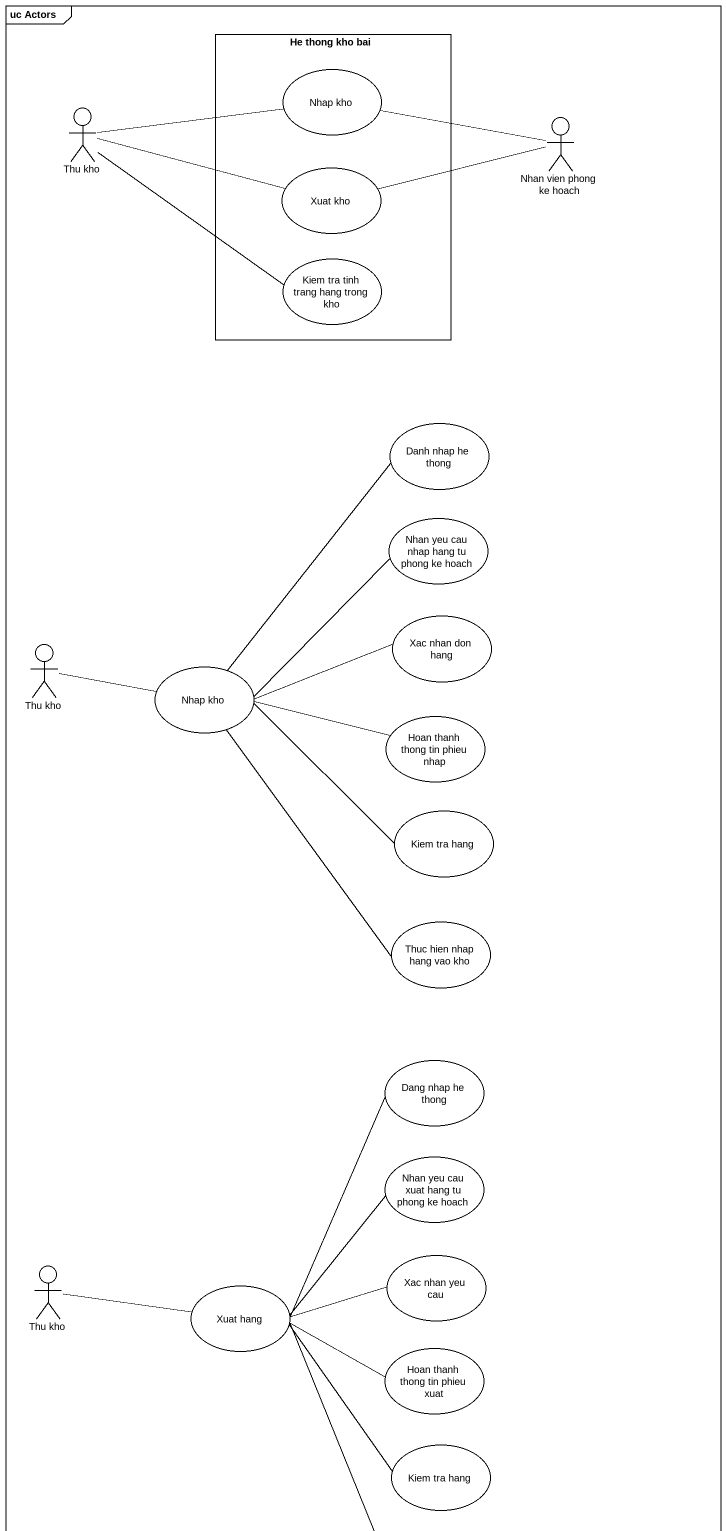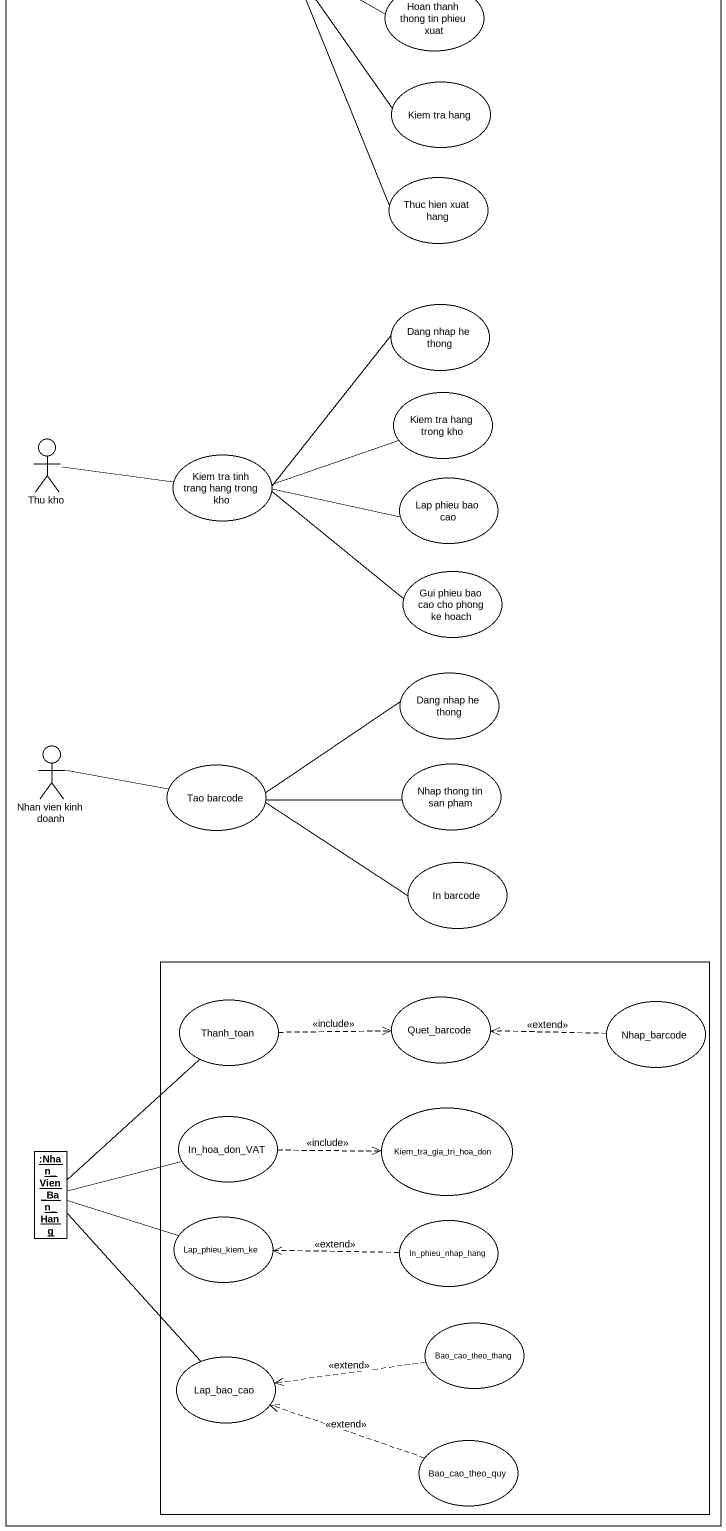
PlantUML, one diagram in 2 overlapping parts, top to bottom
@startuml
mainframe uc Actors
allowmixing
hide circle
hide empty members
rectangle "He thong kho bai" as He_thong_kho_bai {
  usecase "Nhap kho" as Nhap_kho
  usecase "Xuat kho" as Xuat_kho
  usecase "Kiem tra tinh trang hang trong kho" as Kiem_tra_tinh_trang_hang
}
actor "Thu kho" as Thu_kho
actor "Nhan vien phong ke hoach" as Nhan_vien_phong_ke_hoach
usecase "Danh nhap he thong" as Danh_nhap_he_thong
usecase "Nhan yeu cau nhap hang tu phong ke hoach" as Nhan_yeu_cau_nhap_hang_tu
usecase "Xac nhan don hang" as Xac_nhan_don_hang
actor "Thu kho" as Thu_kho_2
usecase "Nhap kho" as Nhap_kho_2
usecase "Hoan thanh thong tin phieu nhap" as Hoan_thanh_thong_tin_phieu
usecase "Kiem tra hang" as Kiem_tra_hang
usecase "Thuc hien nhap hang vao kho" as Thuc_hien_nhap_hang_vao_kho
usecase "Dang nhap he thong" as Dang_nhap_he_thong
usecase "Nhan yeu cau xuat hang tu phong ke hoach" as Nhan_yeu_cau_xuat_hang_tu
actor "Thu kho" as Thu_kho_3
usecase "Xac nhan yeu cau" as Xac_nhan_yeu_cau
usecase "Xuat hang" as Xuat_hang
usecase "Hoan thanh thong tin phieu xuat" as Hoan_thanh_thong_tin_phieu_2
usecase "Kiem tra hang" as Kiem_tra_hang_2
usecase "Thuc hien xuat hang" as Thuc_hien_xuat_hang
usecase "Dang nhap he thong" as Dang_nhap_he_thong_2
usecase "Kiem tra hang trong kho" as Kiem_tra_hang_trong_kho
actor "Thu kho" as Thu_kho_4
usecase "Kiem tra tinh trang hang trong kho" as Kiem_tra_tinh_trang_hang_2
usecase "Lap phieu bao cao" as Lap_phieu_bao_cao
usecase "Gui phieu bao cao cho phong ke hoach" as Gui_phieu_bao_cao_cho_phong
usecase "Dang nhap he thong" as Dang_nhap_he_thong_3
actor "Nhan vien kinh doanh" as Nhan_vien_kinh_doanh
usecase "Tao barcode" as Tao_barcode
usecase "Nhap thong tin san pham" as Nhap_thong_tin_san_pham
usecase "In barcode" as In_barcode
rectangle " " as rectangle1 {
  usecase Thanh_toan
  usecase Quet_barcode
  usecase Nhap_barcode
  usecase In_hoa_don_VAT
  usecase Kiem_tra_gia_tri_hoa_don
  usecase Lap_phieu_kiem_ke
  usecase In_phieu_nhap_hang
  usecase Lap_bao_cao
  usecase Bao_cao_theo_thang
  usecase Bao_cao_theo_quy
}
object ":Nhan_Vien_Ban_Hang" as Nhan_Vien_Ban_Hang
Thu_kho -right- Nhap_kho
Thu_kho -right- Xuat_kho
Thu_kho -right- Kiem_tra_tinh_trang_hang
Nhan_vien_phong_ke_hoach -left- Nhap_kho
Nhan_vien_phong_ke_hoach -left- Xuat_kho
Thu_kho_2 -right- Nhap_kho_2
Nhap_kho_2 -up- Danh_nhap_he_thong
Nhap_kho_2 -up- Nhan_yeu_cau_nhap_hang_tu
Nhap_kho_2 -right- Xac_nhan_don_hang
Nhap_kho_2 -right- Hoan_thanh_thong_tin_phieu
Nhap_kho_2 -- Kiem_tra_hang
Nhap_kho_2 -- Thuc_hien_nhap_hang_vao_kho
Thu_kho_3 -right- Xuat_hang
Xuat_hang -up- Dang_nhap_he_thong
Xuat_hang -up- Nhan_yeu_cau_xuat_hang_tu
Xuat_hang -right- Xac_nhan_yeu_cau
Xuat_hang -right- Hoan_thanh_thong_tin_phieu_2
Xuat_hang -- Kiem_tra_hang_2
Xuat_hang -- Thuc_hien_xuat_hang
Dang_nhap_he_thong_2 -- Kiem_tra_tinh_trang_hang_2
Kiem_tra_hang_trong_kho -left- Kiem_tra_tinh_trang_hang_2
Thu_kho_4 -right- Kiem_tra_tinh_trang_hang_2
Kiem_tra_tinh_trang_hang_2 -right- Gui_phieu_bao_cao_cho_phong
Lap_phieu_bao_cao -left- Kiem_tra_tinh_trang_hang_2
Dang_nhap_he_thong_3 -left- Tao_barcode
Nhan_vien_kinh_doanh -right- Tao_barcode
Tao_barcode -right- Nhap_thong_tin_san_pham
In_barcode -left- Tao_barcode
Thanh_toan .right.> Quet_barcode : <<include>>
Nhap_barcode .left.> Quet_barcode : <<extend>>
In_hoa_don_VAT .right.> Kiem_tra_gia_tri_hoa_don : <<include>>
Nhan_Vien_Ban_Hang -up- Thanh_toan
Nhan_Vien_Ban_Hang -right- In_hoa_don_VAT
Nhan_Vien_Ban_Hang -right- Lap_phieu_kiem_ke
Nhan_Vien_Ban_Hang -- Lap_bao_cao
In_phieu_nhap_hang .left.> Lap_phieu_kiem_ke : <<extend>>
Bao_cao_theo_thang .left.> Lap_bao_cao : <<extend>>
Bao_cao_theo_quy .left.> Lap_bao_cao : <<extend>>
@enduml
